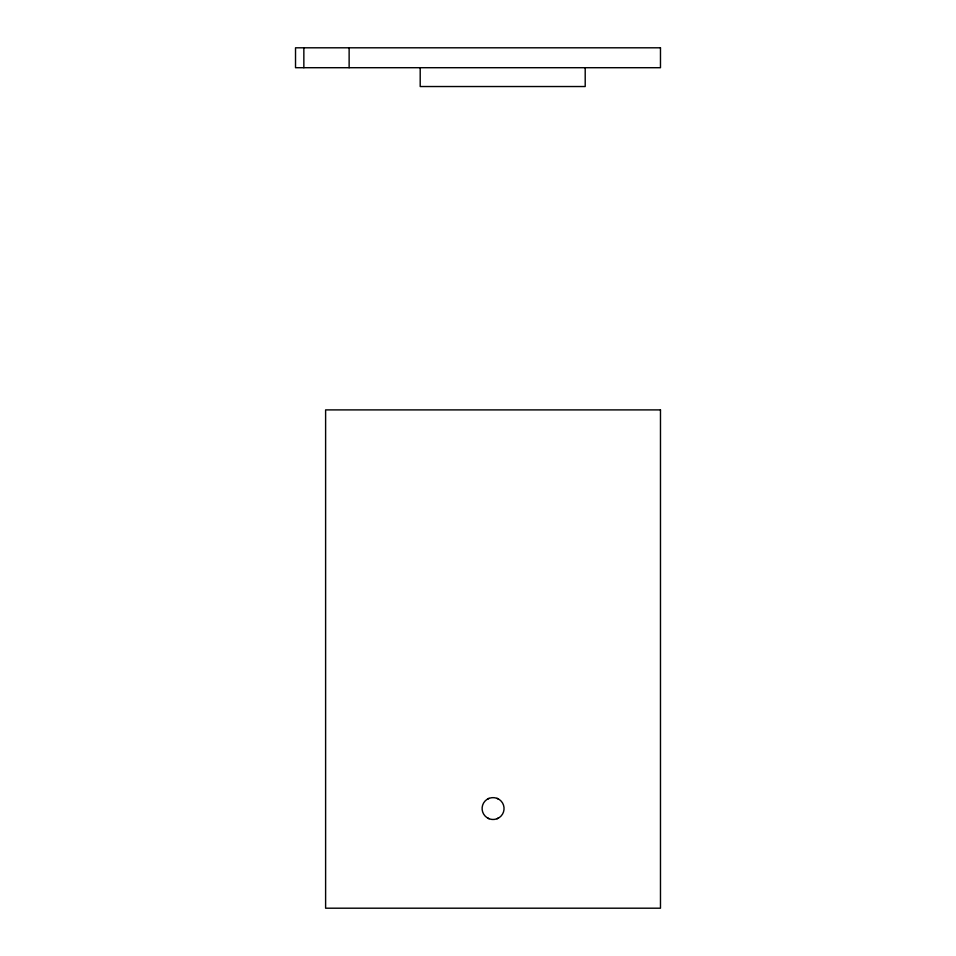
<?xml version="1.0" encoding="UTF-8"?>
<svg xmlns="http://www.w3.org/2000/svg" width="956" height="956" viewBox="0 0 956 956"><rect width="100%" height="100%" fill="white"/><g stroke="black" fill="none" stroke-linecap="round" stroke-linejoin="round"><path stroke-width="1.43" d="M498.315 818.157L498.327 818.145A10.934 10.934 0 0 1 487.811 818.157L487.763 818.145M489.018 798.344L488.695 798.475A10.934 10.922 -90 0 0 488.755 818.575L489.018 818.73M497.084 818.73L497.407 818.599A10.934 10.922 -90 0 0 497.407 798.475L497.084 798.344M585.203 67.709L585.203 86.53L420.198 86.53L420.198 67.709M349.131 47.8L349.131 67.709M303.853 47.8L303.853 67.709M487.811 798.965A10.934 10.934 0 0 1 498.303 798.965M660.477 47.8L295.524 47.8L295.524 67.709L660.477 67.709L660.477 47.8M660.477 409.897L325.614 409.897L325.614 908.2L660.477 908.2L660.477 409.897"/></g></svg>
